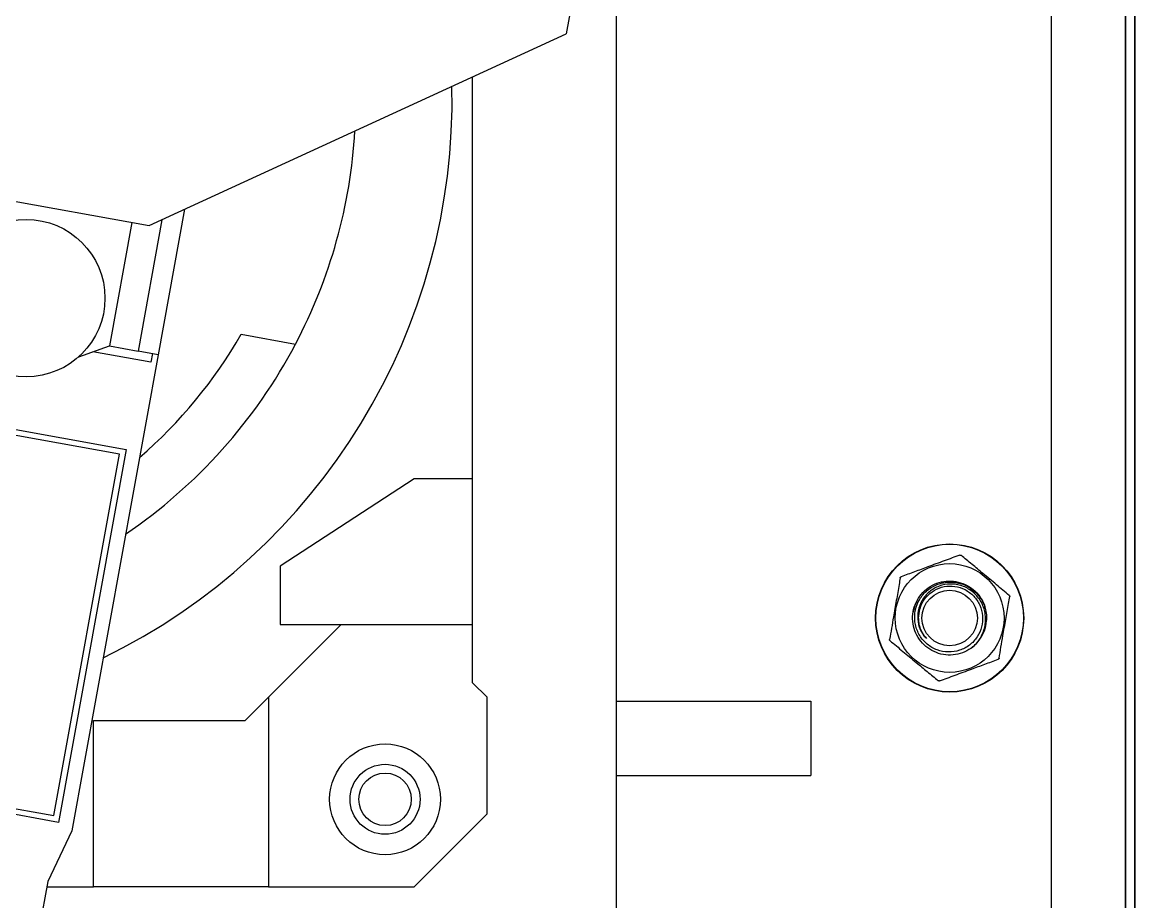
# Model space of a CAD drawing. Header units: inches. Extents: x 0 to 34.2, y 0 to 22.
# Drawn here: x 9.388 to 10.145, y 10.303 to 10.901 of the extents above; entities that cross this region are included whole.
import ezdxf

# ---------------------------------------------------------------- set-up
doc = ezdxf.new("R2010")
doc.units = ezdxf.units.IN
doc.header["$MEASUREMENT"] = 0

msp = doc.modelspace()

# ---------------------------------------------------------------- linework, layer by layer
at = {"color": 7, "linetype": 'Continuous', "lineweight": 25}
for p, q in [((10.13878, 11.79251), (10.13878, 9.90374)), ((10.1448, 11.79251), (10.1448, 9.90374)), ((10.14508, 11.75751), (10.14508, 9.93874)), ((10.08841, 9.94781), (10.08841, 11.74844)), ((10.13878, 9.94781), (10.13878, 11.74844)), ((9.7925, 10.25631), (9.7925, 11.08169)), ((9.77414, 10.98057), (9.75825, 10.89305)), ((9.47457, 10.76251), (9.75825, 10.89305)), ((9.6946, 10.59034), (9.6946, 10.86376)), ((9.22774, 10.80733), (9.47457, 10.76251)), ((9.49876, 10.77364), (9.4808, 10.67472)), ((9.46286, 10.76464), (9.44763, 10.68074)), ((9.48336, 10.76656), (9.46714, 10.6772)), ((9.53721, 10.68866), (9.57423, 10.68194)), ((9.4267, 10.67324), (9.44763, 10.68074)), ((9.44763, 10.68074), (9.46714, 10.6772)), ((9.4808, 10.67472), (9.42199, 10.35084)), ((9.47583, 10.66958), (9.43643, 10.67673)), ((9.4808, 10.67472), (9.46714, 10.6772)), ((9.4769, 10.67543), (9.47583, 10.66958)), ((9.25609, 10.647), (9.459, 10.61016)), ((9.45439, 10.60696), (9.25928, 10.64239)), ((9.459, 10.61016), (9.41295, 10.35652)), ((9.40975, 10.36113), (9.45439, 10.60696)), ((9.65494, 10.59034), (9.56372, 10.53085)), ((9.6946, 10.59034), (9.65494, 10.59034)), ((9.6946, 10.49119), (9.6946, 10.59034)), ((9.56372, 10.53085), (9.56372, 10.49119)), ((9.60536, 10.49119), (9.53992, 10.42575)), ((9.56372, 10.49119), (9.6946, 10.49119)), ((9.6946, 10.45153), (9.6946, 10.49119)), ((9.70451, 10.44162), (9.6946, 10.45153)), ((9.55579, 10.44162), (9.55579, 10.31273)), ((9.70451, 10.3623), (9.70451, 10.44162)), ((9.7925, 10.43889), (9.92472, 10.43889)), ((9.92472, 10.43889), (9.92472, 10.38852)), ((9.43681, 10.42575), (9.53992, 10.42575)), ((9.43681, 10.31273), (9.43681, 10.42575)), ((9.41295, 10.35652), (9.21003, 10.39336)), ((9.21464, 10.39655), (9.40975, 10.36113)), ((9.7925, 10.38852), (9.92472, 10.38852)), ((9.65494, 10.31273), (9.70451, 10.3623)), ((9.42199, 10.35084), (9.40563, 10.31621)), ((9.40563, 10.31621), (9.39275, 10.24531)), ((9.40499, 10.31273), (9.43681, 10.31273)), ((9.55579, 10.31273), (9.43681, 10.31273)), ((9.55579, 10.31273), (9.65494, 10.31273))]:
    msp.add_line(p, q, dxfattribs=at)
at = {"color": 7, "linetype": 'Continuous', "lineweight": 25, "flags": 128}
for points in [[(9.99651, 10.50657), (9.99542, 10.50396), (9.99434, 10.49983)], [(10.03335, 10.47475), (10.03412, 10.4753), (10.03589, 10.47673)]]:
    msp.add_lwpolyline(points, dxfattribs=at)
at = {"color": 7, "linetype": 'Continuous', "lineweight": 25}
for centre, radius in [((9.39104, 10.71319), 0.05354), ((10.01916, 10.49555), 0.05037), ((10.01916, 10.49555), 0.05018), ((10.01916, 10.49555), 0.03702), ((10.01916, 10.49555), 0.01889), ((9.63511, 10.37221), 0.03768), ((9.63511, 10.37221), 0.0238), ((9.63511, 10.37221), 0.01785)]:
    msp.add_circle(centre, radius, dxfattribs=at)
for centre, radius, start, end in [((9.25834, 10.84813), 0.42237, 295.97621, 1.24783), ((9.25834, 10.84813), 0.35693, 332.25158, 356.60209), ((9.25834, 10.84813), 0.32124, 310.76674, 330.23796), ((9.25834, 10.84813), 0.35693, 304.13619, 332.25158), ((10.01916, 10.49555), 0.02518, 311.63735, 356.76396)]:
    msp.add_arc(centre, radius, start, end, dxfattribs=at)
for points, knots in [([(10.02608, 10.53837), (10.02254, 10.53706), (10.01539, 10.53443), (10.00493, 10.53057), (9.99507, 10.52694), (9.98911, 10.52474), (9.98611, 10.52363)], [0, 0, 0, 0, 0.26953, 0.544987, 0.770589, 1, 1, 1, 1]), ([(10.02608, 10.53837), (10.02616, 10.53839), (10.02633, 10.53844), (10.0266, 10.53841), (10.02681, 10.53832), (10.02691, 10.53824), (10.02695, 10.53822)], [0, 0, 0, 0, 0.2874401, 0.5759857, 0.8540674, 1, 1, 1, 1]), ([(10.05969, 10.51097), (10.0568, 10.51338), (10.05094, 10.51825), (10.04237, 10.52539), (10.03429, 10.5321), (10.02941, 10.53617), (10.02695, 10.53822)], [0, 0, 0, 0, 0.26953, 0.544987, 0.770589, 1, 1, 1, 1]), ([(9.98554, 10.52295), (9.98528, 10.52141), (9.98441, 10.51635), (9.98288, 10.50747), (9.98115, 10.49746), (9.97963, 10.48857), (9.97875, 10.48351), (9.97832, 10.48097)], [0, 0, 0, 0, 0.112556, 0.369065, 0.63181, 0.814998, 1, 1, 1, 1]), ([(9.98554, 10.52295), (9.98556, 10.52304), (9.98561, 10.52321), (9.98577, 10.52343), (9.98595, 10.52356), (9.98607, 10.52361), (9.98611, 10.52363)], [0, 0, 0, 0, 0.287503, 0.576044, 0.854125, 1, 1, 1, 1]), ([(10.03589, 10.47673), (10.03517, 10.47613), (10.03276, 10.47413), (10.02796, 10.47166), (10.02149, 10.47019), (10.01484, 10.47045), (10.00849, 10.47242), (10.00286, 10.47597), (9.99835, 10.48086), (9.99526, 10.48674), (9.99379, 10.49323), (9.99405, 10.49987), (9.99603, 10.50622), (9.99958, 10.51185), (10.00446, 10.51636), (10.01035, 10.51946), (10.01683, 10.52092), (10.02348, 10.52066), (10.02983, 10.51868), (10.03546, 10.51514), (10.03992, 10.51024), (10.04284, 10.50507), (10.04348, 10.50148), (10.04374, 10.50007)], [0, 0, 0, 0, 0.0213, 0.071095, 0.120889, 0.170683, 0.220478, 0.270272, 0.320066, 0.369861, 0.419655, 0.469449, 0.519243, 0.569038, 0.618832, 0.668626, 0.718421, 0.768215, 0.818009, 0.867804, 0.917598, 0.967392, 1, 1, 1, 1]), ([(9.9981, 10.49675), (9.99842, 10.49912), (9.99906, 10.50386), (10.00294, 10.51007), (10.0085, 10.51474), (10.01539, 10.51732), (10.02278, 10.51749), (10.02986, 10.51521), (10.03584, 10.5107), (10.04003, 10.50443), (10.04193, 10.49708), (10.04131, 10.48946), (10.0382, 10.48243), (10.03291, 10.47678), (10.02601, 10.47316), (10.01825, 10.472), (10.0105, 10.47348), (10.00362, 10.47744), (9.9984, 10.48348), (9.99544, 10.49096), (9.9951, 10.49904), (9.99706, 10.50554), (9.99986, 10.51013), (10.00251, 10.5132), (10.00565, 10.51579), (10.00918, 10.51783), (10.01302, 10.51925), (10.01705, 10.52002), (10.02117, 10.5201), (10.02526, 10.51949), (10.0292, 10.5182), (10.03288, 10.51627), (10.03619, 10.51374), (10.03905, 10.51069), (10.04136, 10.50719), (10.04312, 10.5032), (10.04423, 10.4988), (10.04428, 10.49569), (10.0443, 10.49413)], [0, 0, 0, 0, 0.0326994, 0.0654347, 0.0983202, 0.1315274, 0.1649194, 0.1984699, 0.2323714, 0.2664191, 0.3006732, 0.3352305, 0.3699346, 0.4048919, 0.4401049, 0.4754661, 0.5111261, 0.5469949, 0.5830138, 0.619376, 0.6559009, 0.6926073, 0.7111887, 0.7297714, 0.7484268, 0.7670822, 0.7858515, 0.8046215, 0.8235325, 0.8424443, 0.8614294, 0.8804145, 0.8995365, 0.9186596, 0.9379002, 0.9571412, 0.9785706, 1, 1, 1, 1]), ([(10.03589, 10.47673), (10.03687, 10.47776), (10.03882, 10.47981), (10.04104, 10.48345), (10.04264, 10.48738), (10.04354, 10.49152), (10.04372, 10.49574), (10.04319, 10.49989), (10.04195, 10.50386), (10.04009, 10.50754), (10.03763, 10.51082), (10.03467, 10.51363), (10.03128, 10.51588), (10.02759, 10.51751), (10.0237, 10.51848), (10.01844, 10.51887), (10.0119, 10.51766), (10.0051, 10.51371), (10.00007, 10.50777), (9.99737, 10.50058), (9.99727, 10.49304), (9.99941, 10.48637), (10.00218, 10.48301), (10.00339, 10.48154)], [0, 0, 0, 0, 0.038944, 0.077884, 0.116688, 0.155491, 0.193983, 0.232474, 0.270262, 0.308044, 0.345497, 0.38295, 0.420055, 0.457158, 0.493576, 0.529989, 0.601929, 0.673074, 0.742944, 0.812184, 0.880536, 0.947703, 1, 1, 1, 1]), ([(10.05277, 10.46816), (10.05321, 10.47067), (10.05408, 10.47573), (10.05559, 10.48453), (10.05732, 10.49456), (10.05885, 10.50345), (10.05973, 10.5086), (10.06, 10.51014)], [0, 0, 0, 0, 0.183324, 0.368188, 0.624358, 0.887445, 1, 1, 1, 1]), ([(10.05969, 10.51097), (10.05976, 10.51091), (10.05988, 10.51078), (10.05999, 10.51053), (10.06002, 10.51031), (10.06, 10.51018), (10.06, 10.51014)], [0, 0, 0, 0, 0.28744, 0.575986, 0.854067, 1, 1, 1, 1]), ([(10.00339, 10.48154), (10.00305, 10.48194), (10.00203, 10.48314), (10.0006, 10.48536), (9.99928, 10.48825), (9.99846, 10.49115), (9.99805, 10.494), (9.99808, 10.49583), (9.9981, 10.49675)], [0, 0, 0, 0, 0.095414, 0.286645, 0.477877, 0.669108, 0.833162, 1, 1, 1, 1]), ([(9.97862, 10.48014), (9.97856, 10.4802), (9.97843, 10.48033), (9.97833, 10.48058), (9.9783, 10.4808), (9.97831, 10.48093), (9.97832, 10.48097)], [0, 0, 0, 0, 0.28744, 0.575986, 0.854067, 1, 1, 1, 1]), ([(9.97862, 10.48014), (9.98152, 10.47773), (9.98738, 10.47286), (9.99595, 10.46572), (10.00402, 10.45901), (10.00891, 10.45494), (10.01137, 10.45289)], [0, 0, 0, 0, 0.26953, 0.544987, 0.770589, 1, 1, 1, 1]), ([(10.01224, 10.45274), (10.01577, 10.45405), (10.02293, 10.45668), (10.03339, 10.46054), (10.04324, 10.46417), (10.0492, 10.46637), (10.05221, 10.46748)], [0, 0, 0, 0, 0.26953, 0.544987, 0.770589, 1, 1, 1, 1]), ([(10.05277, 10.46816), (10.05275, 10.46807), (10.05271, 10.4679), (10.05255, 10.46768), (10.05237, 10.46754), (10.05225, 10.4675), (10.05221, 10.46748)], [0, 0, 0, 0, 0.287503, 0.576044, 0.854125, 1, 1, 1, 1]), ([(10.01224, 10.45274), (10.01215, 10.45272), (10.01198, 10.45267), (10.01171, 10.4527), (10.01151, 10.45279), (10.0114, 10.45287), (10.01137, 10.45289)], [0, 0, 0, 0, 0.28744, 0.575986, 0.854067, 1, 1, 1, 1])]:
    msp.add_open_spline(points, degree=3, knots=knots, dxfattribs=at)

doc.saveas('drawing.dxf')
